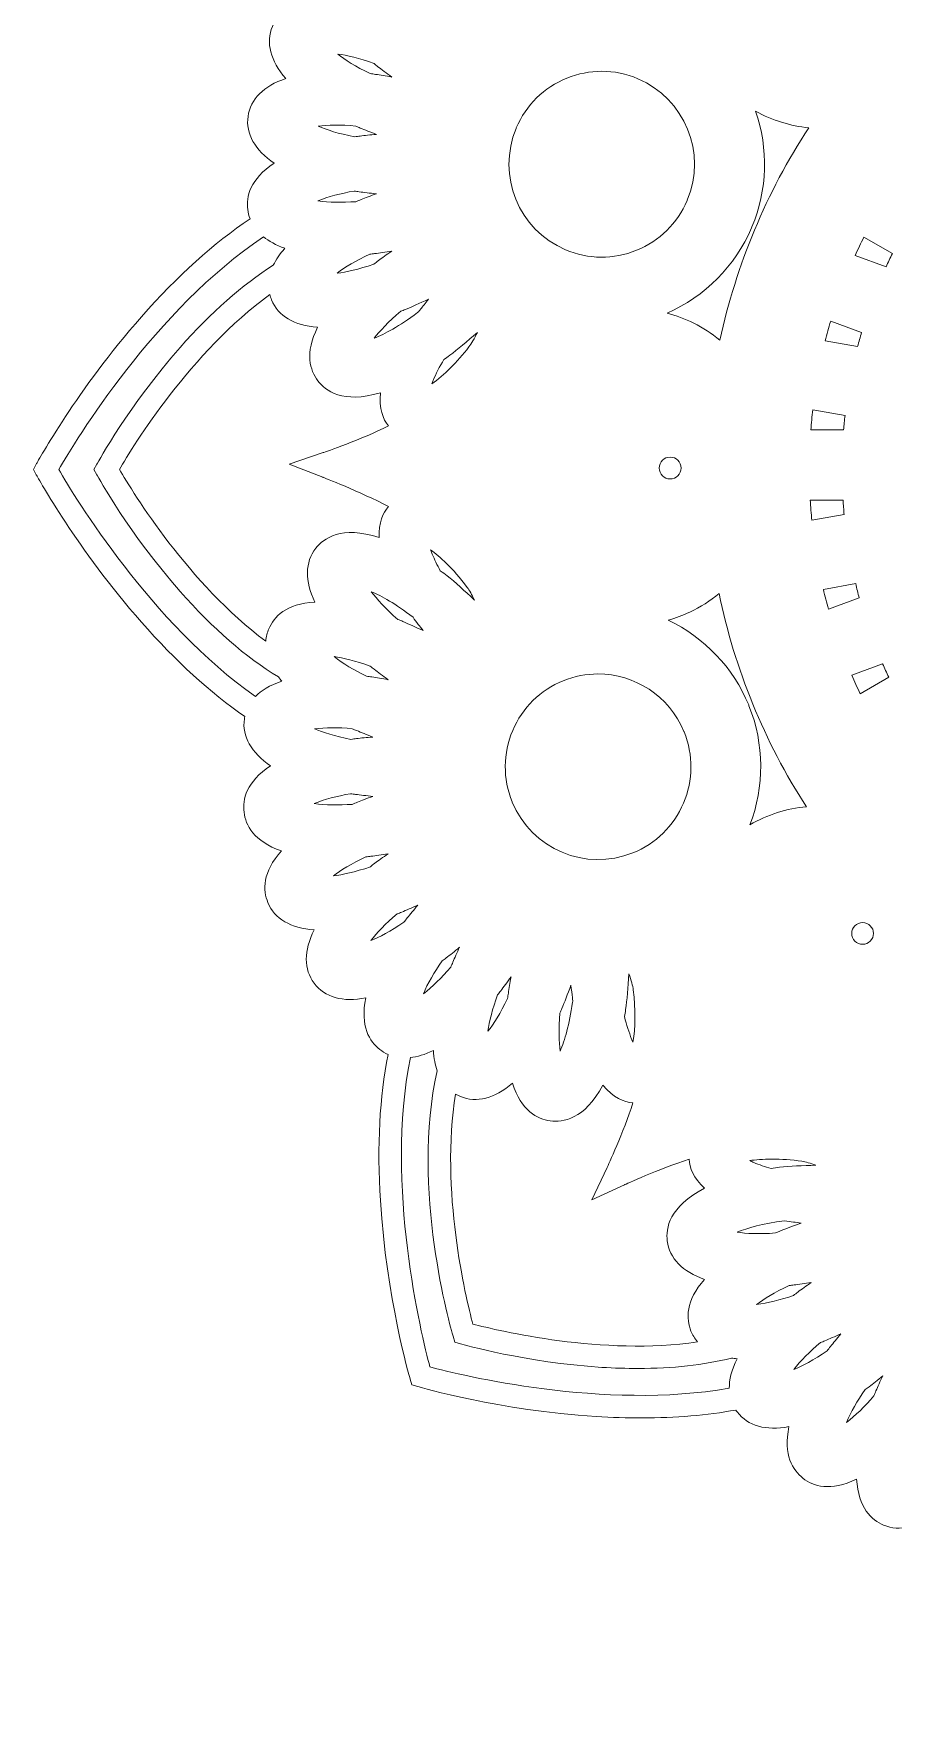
# Model space of a CAD drawing. Header units: millimetres. Extents: x 107 to 801, y -102 to 972.
# Drawn here: x 318 to 395.6, y 574.5 to 725.1 of the extents above; entities that cross this region are included whole.
import ezdxf

# ---------------------------------------------------------------- set-up
doc = ezdxf.new("R2010")
doc.units = ezdxf.units.MM
doc.header["$MEASUREMENT"] = 0
doc.layers.add('Layer 9', color=7, linetype='Continuous')

msp = doc.modelspace()

# ---------------------------------------------------------------- linework, layer by layer
at = {"layer": 'Layer 9', "lineweight": 0}
for points, knots in [([(550.87, 686.22), (550.72, 686.49), (547.18, 692.93), (541.4, 699.48), (538.28, 703.01), (535.17, 705.84), (532.08, 707.98), (532.09, 708.06), (532.11, 708.13), (532.12, 708.2), (532.34, 709.77), (531.5, 711.24), (529.75, 712.43), (531.95, 713.86), (532.29, 715.45), (532.15, 716.6), (532, 717.75), (531.28, 719.22), (528.78, 720.07), (530.51, 722), (530.44, 723.62), (530.01, 724.7), (530.01, 724.7), (529.98, 724.76), (529.98, 724.76), (529.38, 726.2), (527.92, 727.04), (525.83, 727.19), (526.76, 729.07), (526.77, 730.75), (525.83, 732), (524.88, 733.26), (523.25, 733.71), (521.17, 733.32), (521.71, 735.88), (520.82, 737.25), (519.91, 737.96), (519.7, 738.13), (519.45, 738.28), (519.16, 738.41), (519.92, 742.24), (520.17, 746.63), (519.86, 751.56), (519.31, 760.28), (517.26, 767.34), (517.18, 767.64), (517.18, 767.64), (517.02, 768.16), (517.02, 768.16), (517.02, 768.16), (516.5, 768.31), (516.5, 768.31), (516.2, 768.4), (509.14, 770.45), (500.43, 771), (495.73, 771.29), (491.53, 771.09), (487.83, 770.41), (487.78, 770.48), (487.74, 770.54), (487.69, 770.6), (486.74, 771.86), (485.11, 772.31), (483.04, 771.91), (483.57, 774.48), (482.69, 775.84), (481.78, 776.56), (480.86, 777.27), (479.31, 777.8), (476.94, 776.64), (476.8, 779.24), (475.58, 780.33), (474.51, 780.79), (473.05, 781.4), (471.42, 780.97), (469.82, 779.58), (469.15, 781.57), (467.97, 782.77), (466.42, 782.98), (464.85, 783.2), (463.38, 782.37), (462.19, 780.62), (460.76, 782.81), (459.17, 783.15), (458.02, 783.01), (457.76, 782.98), (457.48, 782.91), (457.19, 782.81), (455.01, 786.05), (452.07, 789.32), (448.36, 792.59), (441.82, 798.37), (435.37, 801.91), (435.1, 802.06), (435.1, 802.06), (434.62, 802.32), (434.62, 802.32), (434.62, 802.32), (434.15, 802.06), (434.15, 802.06), (433.87, 801.91), (427.43, 798.37), (420.88, 792.59), (417.36, 789.48), (414.52, 786.37), (412.38, 783.27), (412.31, 783.29), (412.23, 783.3), (412.16, 783.31), (410.6, 783.54), (409.13, 782.7), (407.94, 780.95), (406.5, 783.14), (404.91, 783.48), (403.76, 783.34), (402.61, 783.2), (401.14, 782.47), (400.29, 779.98), (398.35, 781.71), (396.72, 781.63), (395.63, 781.19), (394.17, 780.59), (393.32, 779.13), (393.17, 777.02), (391.29, 777.96), (389.61, 777.97), (388.36, 777.02), (387.1, 776.07), (386.65, 774.44), (387.05, 772.36), (384.48, 772.9), (383.12, 772.02), (382.4, 771.1), (382.24, 770.89), (382.08, 770.65), (381.96, 770.36), (378.12, 771.13), (373.74, 771.36), (368.8, 771.05), (360.08, 770.51), (353.02, 768.46), (352.73, 768.37), (352.73, 768.37), (352.2, 768.22), (352.2, 768.22), (352.2, 768.22), (352.05, 767.69), (352.05, 767.69), (351.96, 767.4), (349.91, 760.34), (349.37, 751.62), (349.07, 746.92), (349.27, 742.72), (349.95, 739.02), (349.88, 738.98), (349.82, 738.93), (349.76, 738.89), (348.5, 737.94), (348.05, 736.31), (348.45, 734.23), (345.89, 734.77), (344.52, 733.89), (343.8, 732.97), (343.09, 732.05), (342.56, 730.5), (343.73, 728.14), (341.13, 727.99), (340.03, 726.78), (339.58, 725.7), (338.97, 724.25), (339.4, 722.61), (340.78, 721.01), (338.79, 720.35), (337.6, 719.17), (337.38, 717.61), (337.16, 716.05), (337.99, 714.58), (339.75, 713.39), (337.55, 711.96), (337.21, 710.37), (337.35, 709.22), (337.38, 708.95), (337.45, 708.67), (337.56, 708.38), (334.31, 706.21), (331.04, 703.27), (327.77, 699.56), (321.99, 693.01), (318.45, 686.57), (318.3, 686.3), (318.3, 686.3), (318.04, 685.82), (318.04, 685.82), (318.04, 685.82), (318.3, 685.34), (318.3, 685.34), (318.45, 685.07), (321.99, 678.63), (327.77, 672.08), (330.88, 668.55), (333.99, 665.72), (337.09, 663.57), (337.07, 663.5), (337.06, 663.43), (337.05, 663.36), (336.83, 661.79), (337.67, 660.32), (339.42, 659.13), (337.22, 657.7), (336.88, 656.11), (337.02, 654.96), (337.17, 653.8), (337.89, 652.34), (340.39, 651.48), (338.65, 649.54), (338.73, 647.91), (339.17, 646.82), (339.77, 645.37), (341.23, 644.52), (343.34, 644.36), (342.4, 642.49), (342.4, 640.81), (343.34, 639.56), (344.29, 638.29), (345.92, 637.84), (348, 638.24), (347.46, 635.68), (348.34, 634.31), (349.26, 633.6), (349.47, 633.43), (349.72, 633.28), (350, 633.15), (349.24, 629.32), (349, 624.93), (349.31, 619.99), (349.86, 611.28), (351.91, 604.22), (351.99, 603.92), (351.99, 603.92), (352.15, 603.4), (352.15, 603.4), (352.15, 603.4), (352.67, 603.25), (352.67, 603.25), (352.97, 603.16), (360.03, 601.11), (368.74, 600.56), (370.16, 600.47), (371.54, 600.43), (372.87, 600.43), (375.94, 600.43), (378.76, 600.67), (381.34, 601.14), (381.38, 601.08), (381.43, 601.02), (381.47, 600.96), (382.43, 599.7), (384.05, 599.25), (386.13, 599.64), (385.59, 597.08), (386.48, 595.71), (387.39, 595), (388.31, 594.28), (389.86, 593.76), (392.23, 594.92), (392.37, 592.32), (393.58, 591.23), (394.66, 590.77), (396.12, 590.16), (397.75, 590.59), (399.35, 591.98), (400.02, 589.98), (401.2, 588.79), (402.75, 588.57), (404.32, 588.36), (405.78, 589.19), (406.97, 590.94), (408.41, 588.74), (410, 588.4), (411.15, 588.55), (411.41, 588.58), (411.69, 588.64), (411.98, 588.75), (414.16, 585.5), (417.1, 582.24), (420.8, 578.96), (427.35, 573.19), (433.79, 569.65), (434.06, 569.5), (434.06, 569.5), (434.54, 569.24), (434.54, 569.24), (434.54, 569.24), (435.02, 569.5), (435.02, 569.5), (435.29, 569.65), (441.74, 573.19), (448.28, 578.96), (451.81, 582.08), (454.65, 585.19), (456.79, 588.28), (456.86, 588.27), (456.94, 588.26), (457.01, 588.25), (458.57, 588.03), (460.04, 588.86), (461.23, 590.61), (462.52, 588.64), (463.94, 588.19), (464.97, 588.19), (465.12, 588.19), (465.26, 588.2), (465.4, 588.22), (466.56, 588.36), (468.02, 589.08), (468.88, 591.58), (470.82, 589.84), (472.45, 589.93), (473.54, 590.37), (474.99, 590.97), (475.85, 592.43), (476, 594.54), (477.88, 593.6), (479.56, 593.59), (480.81, 594.54), (482.07, 595.49), (482.52, 597.12), (482.12, 599.19), (484.69, 598.66), (486.05, 599.54), (486.77, 600.45), (486.93, 600.66), (487.09, 600.91), (487.21, 601.2), (489.94, 600.65), (492.95, 600.37), (496.24, 600.37), (497.57, 600.37), (498.95, 600.42), (500.37, 600.51), (509.09, 601.05), (516.14, 603.1), (516.44, 603.19), (516.44, 603.19), (516.96, 603.34), (516.96, 603.34), (516.96, 603.34), (517.12, 603.87), (517.12, 603.87), (517.21, 604.16), (519.26, 611.22), (519.8, 619.94), (520.09, 624.64), (519.89, 628.83), (519.21, 632.53), (519.28, 632.58), (519.34, 632.62), (519.41, 632.67), (520.67, 633.62), (521.12, 635.25), (520.72, 637.33), (523.28, 636.79), (524.65, 637.67), (525.36, 638.59), (526.08, 639.5), (526.6, 641.05), (525.44, 643.42), (528.04, 643.56), (529.14, 644.78), (529.59, 645.86), (530.2, 647.31), (529.77, 648.94), (528.39, 650.54), (530.38, 651.21), (531.57, 652.39), (531.79, 653.94), (532.01, 655.51), (531.17, 656.98), (529.42, 658.17), (531.62, 659.6), (531.96, 661.19), (531.82, 662.34), (531.78, 662.61), (531.72, 662.89), (531.61, 663.18), (534.86, 665.35), (538.13, 668.29), (541.4, 672), (547.18, 678.55), (550.72, 684.99), (550.87, 685.26), (550.87, 685.26), (551.13, 685.74), (551.13, 685.74), (551.13, 685.74), (550.87, 686.22), (550.87, 686.22)], [0, 0, 0, 0, 1, 1, 1, 2, 2, 2, 3, 3, 3, 4, 4, 4, 5, 5, 5, 6, 6, 6, 7, 7, 7, 8, 8, 8, 9, 9, 9, 10, 10, 10, 11, 11, 11, 12, 12, 12, 13, 13, 13, 14, 14, 14, 15, 15, 15, 16, 16, 16, 17, 17, 17, 18, 18, 18, 19, 19, 19, 20, 20, 20, 21, 21, 21, 22, 22, 22, 23, 23, 23, 24, 24, 24, 25, 25, 25, 26, 26, 26, 27, 27, 27, 28, 28, 28, 29, 29, 29, 30, 30, 30, 31, 31, 31, 32, 32, 32, 33, 33, 33, 34, 34, 34, 35, 35, 35, 36, 36, 36, 37, 37, 37, 38, 38, 38, 39, 39, 39, 40, 40, 40, 41, 41, 41, 42, 42, 42, 43, 43, 43, 44, 44, 44, 45, 45, 45, 46, 46, 46, 47, 47, 47, 48, 48, 48, 49, 49, 49, 50, 50, 50, 51, 51, 51, 52, 52, 52, 53, 53, 53, 54, 54, 54, 55, 55, 55, 56, 56, 56, 57, 57, 57, 58, 58, 58, 59, 59, 59, 60, 60, 60, 61, 61, 61, 62, 62, 62, 63, 63, 63, 64, 64, 64, 65, 65, 65, 66, 66, 66, 67, 67, 67, 68, 68, 68, 69, 69, 69, 70, 70, 70, 71, 71, 71, 72, 72, 72, 73, 73, 73, 74, 74, 74, 75, 75, 75, 76, 76, 76, 77, 77, 77, 78, 78, 78, 79, 79, 79, 80, 80, 80, 81, 81, 81, 82, 82, 82, 83, 83, 83, 84, 84, 84, 85, 85, 85, 86, 86, 86, 87, 87, 87, 88, 88, 88, 89, 89, 89, 90, 90, 90, 91, 91, 91, 92, 92, 92, 93, 93, 93, 94, 94, 94, 95, 95, 95, 96, 96, 96, 97, 97, 97, 98, 98, 98, 99, 99, 99, 100, 100, 100, 101, 101, 101, 102, 102, 102, 103, 103, 103, 104, 104, 104, 105, 105, 105, 106, 106, 106, 107, 107, 107, 108, 108, 108, 109, 109, 109, 110, 110, 110, 111, 111, 111, 112, 112, 112, 113, 113, 113, 114, 114, 114, 115, 115, 115, 116, 116, 116, 117, 117, 117, 118, 118, 118, 119, 119, 119, 120, 120, 120, 121, 121, 121, 122, 122, 122, 123, 123, 123, 124, 124, 124, 125, 125, 125, 126, 126, 126, 127, 127, 127, 128, 128, 128, 129, 129, 129, 130, 130, 130, 131, 131, 131, 132, 132, 132, 132]), ([(348.74, 722.36), (348.85, 722.27), (348.97, 722.17), (349.09, 722.08), (349.42, 721.82), (349.85, 721.51), (350.34, 721.15), (349.79, 721.25), (349.29, 721.34), (348.88, 721.39), (348.72, 721.41), (348.55, 721.44), (348.39, 721.46), (347.06, 722.09), (346.12, 722.71), (345.47, 723.22), (346.29, 723.11), (347.38, 722.86), (348.74, 722.36)], [0, 0, 0, 0, 1, 1, 1, 2, 2, 2, 3, 3, 3, 4, 4, 4, 5, 5, 5, 6, 6, 6, 6]), ([(366.12, 721.05), (367.13, 721.46), (368.18, 721.67), (369.26, 721.67), (370.37, 721.67), (371.47, 721.45), (372.52, 721), (376.74, 719.21), (378.74, 714.31), (376.97, 710.08), (376.97, 710.08), (376.96, 710.04), (376.96, 710.04), (376.08, 707.98), (374.46, 706.39), (372.39, 705.55), (370.32, 704.71), (368.05, 704.73), (365.99, 705.6), (361.77, 707.39), (359.77, 712.29), (361.54, 716.53), (361.54, 716.53), (361.56, 716.57), (361.56, 716.57), (362.43, 718.62), (364.05, 720.22), (366.12, 721.05)], [0, 0, 0, 0, 1, 1, 1, 2, 2, 2, 3, 3, 3, 4, 4, 4, 5, 5, 5, 6, 6, 6, 7, 7, 7, 8, 8, 8, 9, 9, 9, 9]), ([(347.09, 716.74), (347.23, 716.68), (347.37, 716.62), (347.5, 716.56), (347.9, 716.39), (348.4, 716.2), (348.96, 715.99), (348.39, 715.94), (347.89, 715.89), (347.48, 715.84), (347.32, 715.82), (347.15, 715.8), (346.99, 715.78), (345.53, 716.05), (344.46, 716.4), (343.7, 716.72), (344.57, 716.83), (345.71, 716.87), (347.09, 716.74)], [0, 0, 0, 0, 1, 1, 1, 2, 2, 2, 3, 3, 3, 4, 4, 4, 5, 5, 5, 6, 6, 6, 6]), ([(379.91, 697.45), (378.39, 698.72), (376.72, 699.46), (375.15, 699.89), (378.55, 701.39), (381.29, 704.12), (382.76, 707.58), (382.76, 707.58), (382.79, 707.65), (382.79, 707.65), (384.2, 711.01), (384.29, 714.7), (383.12, 718.08), (384.65, 717.24), (386.26, 716.74), (387.92, 716.58), (384.1, 710.78), (381.36, 704.22), (379.91, 697.45)], [0, 0, 0, 0, 1, 1, 1, 2, 2, 2, 3, 3, 3, 4, 4, 4, 5, 5, 5, 6, 6, 6, 6]), ([(346.96, 710.89), (347.11, 710.86), (347.25, 710.84), (347.4, 710.82), (347.82, 710.76), (348.35, 710.7), (348.95, 710.64), (348.42, 710.45), (347.95, 710.28), (347.57, 710.12), (347.42, 710.06), (347.26, 710), (347.11, 709.93), (345.84, 709.84), (344.67, 709.86), (343.68, 710), (344.6, 710.37), (345.72, 710.67), (346.96, 710.89)], [0, 0, 0, 0, 1, 1, 1, 2, 2, 2, 3, 3, 3, 4, 4, 4, 5, 5, 5, 6, 6, 6, 6]), ([(338.05, 665.38), (328.68, 671.95), (321.76, 683.35), (320.33, 685.82), (321.8, 688.35), (329.04, 700.28), (338.78, 706.76), (339.26, 706.38), (339.89, 706.02), (340.71, 705.74), (340.23, 705.21), (339.9, 704.7), (339.66, 704.21), (336.87, 702.45), (334.07, 699.98), (331.26, 696.8), (326.69, 691.62), (323.88, 686.51), (323.76, 686.3), (323.76, 686.3), (323.5, 685.82), (323.5, 685.82), (323.5, 685.82), (323.76, 685.34), (323.76, 685.34), (323.88, 685.13), (326.69, 680.02), (331.26, 674.84), (334.22, 671.48), (337.18, 668.92), (340.12, 667.14), (340.22, 667.02), (340.32, 666.89), (340.43, 666.76), (339.33, 666.4), (338.57, 665.91), (338.05, 665.38)], [0, 0, 0, 0, 1, 1, 1, 2, 2, 2, 3, 3, 3, 4, 4, 4, 5, 5, 5, 6, 6, 6, 7, 7, 7, 8, 8, 8, 9, 9, 9, 10, 10, 10, 11, 11, 11, 12, 12, 12, 12]), ([(394.88, 704.07), (394.88, 704.07), (392.09, 705.08), (392.09, 705.08), (392.35, 705.64), (392.61, 706.19), (392.88, 706.74), (392.88, 706.74), (395.45, 705.26), (395.45, 705.26), (395.25, 704.86), (395.06, 704.47), (394.88, 704.07)], [0, 0, 0, 0, 1, 1, 1, 2, 2, 2, 3, 3, 3, 4, 4, 4, 4]), ([(348.73, 704.31), (347.34, 703.82), (346.24, 703.59), (345.41, 703.49), (346.12, 704.02), (347.1, 704.62), (348.35, 705.2), (348.49, 705.22), (348.64, 705.23), (348.79, 705.25), (349.22, 705.3), (349.75, 705.38), (350.33, 705.48), (349.87, 705.16), (349.46, 704.86), (349.13, 704.62), (349, 704.52), (348.87, 704.41), (348.73, 704.31)], [0, 0, 0, 0, 1, 1, 1, 2, 2, 2, 3, 3, 3, 4, 4, 4, 5, 5, 5, 6, 6, 6, 6]), ([(339.25, 671.46), (339.12, 671.14), (339.01, 670.76), (338.98, 670.35), (332.09, 675.47), (327, 683.75), (325.79, 685.82), (327.02, 687.93), (332.27, 696.46), (339.34, 701.56), (339.39, 701.4), (339.44, 701.24), (339.5, 701.1), (340.09, 699.63), (341.54, 698.78), (343.65, 698.62), (342.47, 696.29), (342.97, 694.74), (343.67, 693.81), (344.34, 692.92), (345.93, 691.71), (349.31, 692.72), (349.16, 691.31), (349.54, 690.36), (350.04, 689.74), (347.6, 688.52), (344.32, 687.39), (344.16, 687.34), (344.16, 687.34), (341.09, 686.29), (341.09, 686.29), (341.09, 686.29), (344.12, 685.12), (344.12, 685.12), (344.16, 685.11), (347.47, 683.83), (350.04, 682.48), (349.54, 681.9), (349.14, 681.02), (349.21, 679.69), (345.79, 680.8), (344.17, 679.6), (343.48, 678.72), (342.51, 677.47), (342.49, 675.79), (343.41, 673.88), (340.8, 673.74), (339.71, 672.53), (339.25, 671.46)], [0, 0, 0, 0, 1, 1, 1, 2, 2, 2, 3, 3, 3, 4, 4, 4, 5, 5, 5, 6, 6, 6, 7, 7, 7, 8, 8, 8, 9, 9, 9, 10, 10, 10, 11, 11, 11, 12, 12, 12, 13, 13, 13, 14, 14, 14, 15, 15, 15, 16, 16, 16, 16]), ([(352.93, 700.26), (352.87, 700.18), (352.82, 700.11), (352.76, 700.03), (352.76, 700.03), (352.65, 699.95), (352.65, 699.95), (351, 698.7), (349.7, 698.01), (348.74, 697.63), (349.25, 698.28), (350.01, 699.11), (351.15, 700.06), (351.29, 700.12), (351.43, 700.17), (351.57, 700.23), (352.12, 700.45), (352.84, 700.77), (353.63, 701.14), (353.36, 700.79), (353.12, 700.49), (352.93, 700.26)], [0, 0, 0, 0, 1, 1, 1, 2, 2, 2, 3, 3, 3, 4, 4, 4, 5, 5, 5, 6, 6, 6, 7, 7, 7, 7]), ([(392.32, 696.89), (392.32, 696.89), (389.4, 697.4), (389.4, 697.4), (389.55, 698), (389.72, 698.59), (389.89, 699.17), (389.89, 699.17), (392.67, 698.16), (392.67, 698.16), (392.55, 697.74), (392.43, 697.31), (392.32, 696.89)], [0, 0, 0, 0, 1, 1, 1, 2, 2, 2, 3, 3, 3, 4, 4, 4, 4]), ([(357.29, 696.86), (356.21, 695.46), (355.03, 694.3), (353.95, 693.54), (353.98, 693.64), (354.02, 693.73), (354.06, 693.84), (354.31, 694.43), (354.64, 695.06), (355.04, 695.72), (355.21, 695.84), (355.39, 695.97), (355.56, 696.1), (356.24, 696.61), (357.14, 697.37), (358.05, 698.16), (357.78, 697.61), (357.52, 697.14), (357.29, 696.86)], [0, 0, 0, 0, 1, 1, 1, 2, 2, 2, 3, 3, 3, 4, 4, 4, 5, 5, 5, 6, 6, 6, 6]), ([(391.18, 690.69), (391.13, 690.25), (391.09, 689.81), (391.05, 689.38), (391.05, 689.38), (388.1, 689.38), (388.1, 689.38), (388.15, 689.98), (388.2, 690.59), (388.27, 691.2), (388.27, 691.2), (391.18, 690.69), (391.18, 690.69)], [0, 0, 0, 0, 1, 1, 1, 2, 2, 2, 3, 3, 3, 4, 4, 4, 4]), ([(375.42, 686.93), (375.96, 686.93), (376.4, 686.49), (376.4, 685.95), (376.4, 685.41), (375.96, 684.97), (375.42, 684.97), (374.87, 684.97), (374.44, 685.41), (374.44, 685.95), (374.44, 686.49), (374.87, 686.93), (375.42, 686.93)], [0, 0, 0, 0, 1, 1, 1, 2, 2, 2, 3, 3, 3, 4, 4, 4, 4]), ([(388.19, 681.24), (388.13, 681.85), (388.09, 682.46), (388.05, 683.07), (388.05, 683.07), (391, 683.07), (391, 683.07), (391.03, 682.63), (391.06, 682.19), (391.1, 681.76), (391.1, 681.76), (388.19, 681.24), (388.19, 681.24)], [0, 0, 0, 0, 1, 1, 1, 2, 2, 2, 3, 3, 3, 4, 4, 4, 4]), ([(357.78, 674.06), (356.91, 674.89), (356.04, 675.68), (355.33, 676.24), (355.12, 676.4), (354.92, 676.55), (354.71, 676.7), (354.43, 677.22), (354.18, 677.71), (353.99, 678.18), (353.94, 678.31), (353.89, 678.45), (353.84, 678.57), (354.65, 677.99), (355.8, 676.97), (357.14, 675.2), (357.33, 674.94), (357.55, 674.54), (357.78, 674.06)], [0, 0, 0, 0, 1, 1, 1, 2, 2, 2, 3, 3, 3, 4, 4, 4, 5, 5, 5, 6, 6, 6, 6]), ([(348.49, 674.81), (349.42, 674.42), (350.67, 673.74), (352.25, 672.52), (352.4, 672.3), (352.56, 672.08), (352.72, 671.87), (352.85, 671.71), (352.99, 671.52), (353.15, 671.31), (352.46, 671.63), (351.83, 671.93), (351.34, 672.13), (351.19, 672.2), (351.04, 672.26), (350.88, 672.32), (349.75, 673.3), (348.99, 674.15), (348.49, 674.81)], [0, 0, 0, 0, 1, 1, 1, 2, 2, 2, 3, 3, 3, 4, 4, 4, 5, 5, 5, 6, 6, 6, 6]), ([(382.52, 664.55), (382.52, 664.55), (382.5, 664.62), (382.5, 664.62), (381.12, 667.97), (378.5, 670.69), (375.24, 672.25), (375.91, 672.44), (376.56, 672.68), (377.2, 672.98), (378.15, 673.43), (379.03, 673.99), (379.83, 674.65), (381.22, 667.87), (383.92, 661.29), (387.7, 655.46), (385.92, 655.3), (384.22, 654.75), (382.61, 653.82), (383.92, 657.26), (383.92, 661.09), (382.52, 664.55)], [0, 0, 0, 0, 1, 1, 1, 2, 2, 2, 3, 3, 3, 4, 4, 4, 5, 5, 5, 6, 6, 6, 7, 7, 7, 7]), ([(392.14, 675.54), (392.24, 675.11), (392.35, 674.68), (392.46, 674.26), (392.46, 674.26), (389.68, 673.25), (389.68, 673.25), (389.52, 673.83), (389.37, 674.43), (389.23, 675.02), (389.23, 675.02), (392.14, 675.54), (392.14, 675.54)], [0, 0, 0, 0, 1, 1, 1, 2, 2, 2, 3, 3, 3, 4, 4, 4, 4]), ([(348.55, 667.14), (348.39, 667.16), (348.23, 667.18), (348.07, 667.2), (346.92, 667.75), (345.92, 668.35), (345.13, 668.97), (345.95, 668.85), (347.04, 668.61), (348.4, 668.11), (348.52, 668.01), (348.64, 667.92), (348.76, 667.83), (349.1, 667.56), (349.53, 667.24), (350.02, 666.89), (349.46, 666.99), (348.96, 667.08), (348.55, 667.14)], [0, 0, 0, 0, 1, 1, 1, 2, 2, 2, 3, 3, 3, 4, 4, 4, 5, 5, 5, 6, 6, 6, 6]), ([(372.06, 651.3), (367.81, 649.58), (362.93, 651.63), (361.19, 655.87), (361.19, 655.87), (361.18, 655.91), (361.18, 655.91), (360.34, 657.98), (360.36, 660.25), (361.23, 662.31), (362.1, 664.37), (363.72, 665.96), (365.79, 666.8), (366.81, 667.21), (367.87, 667.41), (368.91, 667.41), (372.2, 667.41), (375.34, 665.45), (376.66, 662.23), (376.66, 662.23), (376.68, 662.19), (376.68, 662.19), (377.52, 660.11), (377.5, 657.84), (376.63, 655.78), (375.75, 653.73), (374.13, 652.13), (372.06, 651.3)], [0, 0, 0, 0, 1, 1, 1, 2, 2, 2, 3, 3, 3, 4, 4, 4, 5, 5, 5, 6, 6, 6, 7, 7, 7, 8, 8, 8, 9, 9, 9, 9]), ([(392.55, 665.63), (392.29, 666.18), (392.03, 666.74), (391.79, 667.3), (391.79, 667.3), (394.57, 668.31), (394.57, 668.31), (394.75, 667.91), (394.93, 667.51), (395.12, 667.11), (395.12, 667.11), (392.55, 665.63), (392.55, 665.63)], [0, 0, 0, 0, 1, 1, 1, 2, 2, 2, 3, 3, 3, 4, 4, 4, 4]), ([(348.63, 661.73), (348.07, 661.69), (347.56, 661.64), (347.15, 661.59), (346.99, 661.57), (346.83, 661.54), (346.66, 661.52), (345.2, 661.8), (344.13, 662.14), (343.36, 662.47), (344.35, 662.59), (345.51, 662.6), (346.77, 662.48), (346.9, 662.42), (347.04, 662.36), (347.18, 662.31), (347.57, 662.14), (348.07, 661.94), (348.63, 661.73)], [0, 0, 0, 0, 1, 1, 1, 2, 2, 2, 3, 3, 3, 4, 4, 4, 5, 5, 5, 6, 6, 6, 6]), ([(343.35, 655.74), (344.27, 656.11), (345.39, 656.41), (346.63, 656.63), (346.78, 656.61), (346.93, 656.59), (347.07, 656.57), (347.5, 656.51), (348.03, 656.45), (348.63, 656.39), (348.1, 656.2), (347.62, 656.02), (347.24, 655.86), (347.08, 655.8), (346.93, 655.74), (346.78, 655.67), (345.52, 655.58), (344.34, 655.6), (343.35, 655.74)], [0, 0, 0, 0, 1, 1, 1, 2, 2, 2, 3, 3, 3, 4, 4, 4, 5, 5, 5, 6, 6, 6, 6]), ([(345.07, 649.23), (345.73, 649.73), (346.68, 650.33), (348.01, 650.94), (348.16, 650.96), (348.31, 650.98), (348.46, 650.99), (348.89, 651.05), (349.42, 651.13), (350, 651.22), (349.54, 650.9), (349.13, 650.61), (348.8, 650.36), (348.67, 650.26), (348.54, 650.16), (348.41, 650.05), (347, 649.56), (345.9, 649.33), (345.07, 649.23)], [0, 0, 0, 0, 1, 1, 1, 2, 2, 2, 3, 3, 3, 4, 4, 4, 5, 5, 5, 6, 6, 6, 6]), ([(348.44, 643.4), (348.98, 644.09), (349.76, 644.92), (350.82, 645.81), (350.96, 645.86), (351.1, 645.91), (351.24, 645.97), (351.64, 646.13), (352.13, 646.35), (352.67, 646.59), (352.31, 646.16), (351.99, 645.77), (351.73, 645.45), (351.63, 645.31), (351.53, 645.18), (351.43, 645.05), (350.22, 644.22), (349.22, 643.71), (348.44, 643.4)], [0, 0, 0, 0, 1, 1, 1, 2, 2, 2, 3, 3, 3, 4, 4, 4, 5, 5, 5, 6, 6, 6, 6]), ([(391.79, 644.05), (391.79, 644.31), (391.89, 644.56), (392.07, 644.74), (392.26, 644.93), (392.5, 645.03), (392.77, 645.03), (393.03, 645.03), (393.28, 644.93), (393.46, 644.74), (393.64, 644.56), (393.75, 644.31), (393.75, 644.05), (393.75, 643.79), (393.64, 643.54), (393.46, 643.36), (393.08, 642.98), (392.46, 642.98), (392.07, 643.36), (391.89, 643.54), (391.79, 643.79), (391.79, 644.05)], [0, 0, 0, 0, 1, 1, 1, 2, 2, 2, 3, 3, 3, 4, 4, 4, 5, 5, 5, 6, 6, 6, 7, 7, 7, 7]), ([(354.87, 641.57), (354.99, 641.66), (355.11, 641.75), (355.23, 641.84), (355.57, 642.1), (355.99, 642.43), (356.45, 642.81), (356.21, 642.3), (356, 641.84), (355.84, 641.46), (355.78, 641.31), (355.71, 641.16), (355.65, 641.01), (354.82, 640.04), (353.98, 639.23), (353.18, 638.62), (353.57, 639.54), (354.15, 640.54), (354.87, 641.57)], [0, 0, 0, 0, 1, 1, 1, 2, 2, 2, 3, 3, 3, 4, 4, 4, 5, 5, 5, 6, 6, 6, 6]), ([(359.87, 638.53), (359.96, 638.65), (360.06, 638.76), (360.15, 638.88), (360.41, 639.22), (360.73, 639.65), (361.08, 640.13), (360.98, 639.58), (360.9, 639.08), (360.84, 638.67), (360.82, 638.51), (360.79, 638.34), (360.77, 638.18), (360.13, 636.84), (359.52, 635.9), (359, 635.24), (359.13, 636.13), (359.4, 637.24), (359.87, 638.53)], [0, 0, 0, 0, 1, 1, 1, 2, 2, 2, 3, 3, 3, 4, 4, 4, 5, 5, 5, 6, 6, 6, 6]), ([(372.07, 634.25), (372.03, 634.34), (371.99, 634.44), (371.95, 634.54), (371.71, 635.13), (371.49, 635.81), (371.31, 636.56), (371.35, 636.77), (371.38, 636.98), (371.41, 637.19), (371.53, 638.03), (371.62, 639.21), (371.71, 640.41), (371.91, 639.83), (372.05, 639.32), (372.1, 638.96), (372.31, 637.2), (372.31, 635.55), (372.07, 634.25)], [0, 0, 0, 0, 1, 1, 1, 2, 2, 2, 3, 3, 3, 4, 4, 4, 5, 5, 5, 6, 6, 6, 6]), ([(366.65, 637.99), (366.64, 637.95), (366.64, 637.91), (366.63, 637.86), (366.34, 635.81), (365.91, 634.4), (365.51, 633.46), (365.4, 634.27), (365.35, 635.41), (365.49, 636.88), (365.55, 637.02), (365.61, 637.16), (365.67, 637.3), (365.9, 637.83), (366.18, 638.57), (366.48, 639.4), (366.53, 638.96), (366.57, 638.57), (366.61, 638.28), (366.62, 638.19), (366.63, 638.09), (366.65, 637.99)], [0, 0, 0, 0, 1, 1, 1, 2, 2, 2, 3, 3, 3, 4, 4, 4, 5, 5, 5, 6, 6, 6, 7, 7, 7, 7]), ([(353.77, 605.02), (353.01, 607.85), (349.7, 621.4), (352.01, 632.87), (352.62, 632.94), (353.31, 633.13), (354.09, 633.52), (354.13, 632.8), (354.25, 632.2), (354.43, 631.69), (352.02, 621.12), (355.65, 608.49), (355.86, 607.79), (355.86, 607.79), (356.01, 607.26), (356.01, 607.26), (356.01, 607.26), (356.53, 607.11), (356.53, 607.11), (356.77, 607.04), (362.36, 605.41), (369.26, 604.98), (370.38, 604.91), (371.47, 604.88), (372.53, 604.88), (375.65, 604.88), (378.45, 605.19), (380.94, 605.81), (381.11, 605.79), (381.28, 605.77), (381.45, 605.76), (380.93, 604.72), (380.74, 603.84), (380.75, 603.1), (369.48, 601.12), (356.53, 604.28), (353.77, 605.02)], [0, 0, 0, 0, 1, 1, 1, 2, 2, 2, 3, 3, 3, 4, 4, 4, 5, 5, 5, 6, 6, 6, 7, 7, 7, 8, 8, 8, 9, 9, 9, 10, 10, 10, 11, 11, 11, 12, 12, 12, 12]), ([(356.08, 629.59), (356.22, 629.51), (356.37, 629.43), (356.52, 629.37), (357.97, 628.76), (359.6, 629.18), (361.2, 630.56), (362.01, 628.08), (363.46, 627.33), (364.62, 627.17), (365.72, 627.02), (367.7, 627.28), (369.37, 630.39), (370.3, 629.26), (371.25, 628.86), (372.06, 628.79), (371.23, 626.16), (369.81, 623.12), (369.74, 622.98), (369.74, 622.98), (368.35, 620.05), (368.35, 620.05), (368.35, 620.05), (371.3, 621.41), (371.3, 621.41), (371.33, 621.42), (374.42, 622.85), (377.13, 623.72), (377.17, 622.94), (377.51, 622.02), (378.52, 621.1), (375.32, 619.47), (375.02, 617.47), (375.16, 616.36), (375.35, 614.8), (376.53, 613.59), (378.53, 612.9), (376.78, 610.95), (376.86, 609.33), (377.3, 608.24), (377.43, 607.92), (377.62, 607.58), (377.89, 607.27), (369.4, 606.02), (359.95, 608.27), (357.63, 608.88), (357.01, 611.24), (354.68, 620.99), (356.08, 629.59)], [0, 0, 0, 0, 1, 1, 1, 2, 2, 2, 3, 3, 3, 4, 4, 4, 5, 5, 5, 6, 6, 6, 7, 7, 7, 8, 8, 8, 9, 9, 9, 10, 10, 10, 11, 11, 11, 12, 12, 12, 13, 13, 13, 14, 14, 14, 15, 15, 15, 16, 16, 16, 16]), ([(385.29, 622.99), (385.04, 622.96), (384.78, 622.92), (384.53, 622.88), (383.96, 623.04), (383.44, 623.22), (382.97, 623.42), (382.83, 623.47), (382.71, 623.53), (382.59, 623.59), (383.1, 623.67), (383.76, 623.73), (384.6, 623.73), (385.44, 623.73), (386.35, 623.67), (387.3, 623.53), (387.62, 623.49), (388.06, 623.36), (388.56, 623.18), (387.36, 623.15), (386.19, 623.1), (385.29, 622.99)], [0, 0, 0, 0, 1, 1, 1, 2, 2, 2, 3, 3, 3, 4, 4, 4, 5, 5, 5, 6, 6, 6, 7, 7, 7, 7]), ([(381.45, 617.15), (382.38, 617.53), (383.76, 617.93), (385.73, 618.18), (386, 618.14), (386.27, 618.1), (386.53, 618.06), (386.74, 618.03), (386.97, 618), (387.23, 617.97), (386.51, 617.71), (385.87, 617.47), (385.37, 617.27), (385.22, 617.21), (385.07, 617.14), (384.91, 617.08), (383.42, 616.96), (382.27, 617.03), (381.45, 617.15)], [0, 0, 0, 0, 1, 1, 1, 2, 2, 2, 3, 3, 3, 4, 4, 4, 5, 5, 5, 6, 6, 6, 6]), ([(383.21, 610.64), (383.88, 611.13), (384.82, 611.73), (386.14, 612.35), (386.29, 612.36), (386.44, 612.38), (386.59, 612.4), (387.02, 612.45), (387.56, 612.53), (388.14, 612.63), (387.68, 612.3), (387.26, 612.01), (386.93, 611.76), (386.8, 611.66), (386.67, 611.56), (386.55, 611.46), (385.35, 611.04), (384.21, 610.76), (383.21, 610.64)], [0, 0, 0, 0, 1, 1, 1, 2, 2, 2, 3, 3, 3, 4, 4, 4, 5, 5, 5, 6, 6, 6, 6]), ([(389.87, 606.85), (389.77, 606.72), (389.67, 606.59), (389.57, 606.46), (388.34, 605.62), (387.33, 605.11), (386.56, 604.79), (387.18, 605.58), (387.99, 606.4), (388.96, 607.21), (389.1, 607.26), (389.24, 607.32), (389.37, 607.37), (389.77, 607.54), (390.26, 607.75), (390.81, 608), (390.44, 607.56), (390.12, 607.17), (389.87, 606.85)], [0, 0, 0, 0, 1, 1, 1, 2, 2, 2, 3, 3, 3, 4, 4, 4, 5, 5, 5, 6, 6, 6, 6]), ([(393.97, 602.86), (393.91, 602.71), (393.85, 602.56), (393.79, 602.41), (392.96, 601.44), (392.11, 600.63), (391.31, 600.02), (391.7, 600.94), (392.28, 601.95), (393, 602.98), (393.12, 603.06), (393.24, 603.15), (393.36, 603.24), (393.71, 603.5), (394.12, 603.84), (394.58, 604.21), (394.35, 603.71), (394.13, 603.24), (393.97, 602.86)], [0, 0, 0, 0, 1, 1, 1, 2, 2, 2, 3, 3, 3, 4, 4, 4, 5, 5, 5, 6, 6, 6, 6])]:
    msp.add_open_spline(points, degree=3, knots=knots, dxfattribs=at)

doc.saveas('drawing.dxf')
